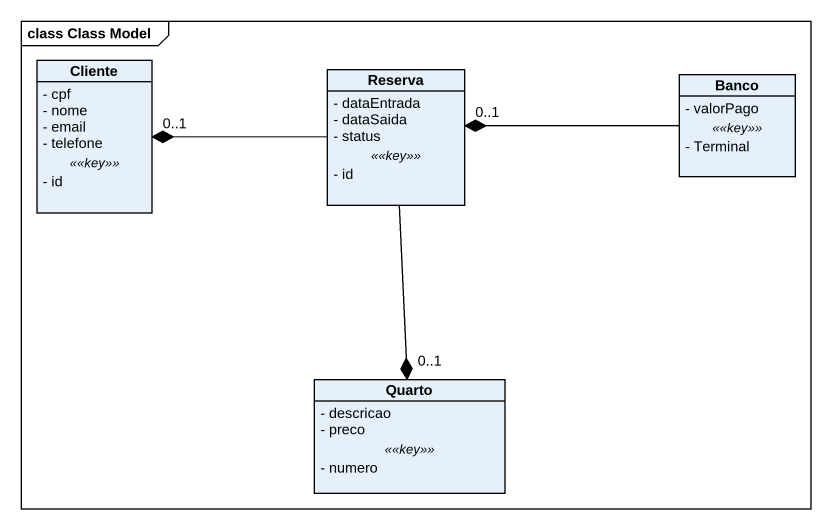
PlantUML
@startuml
mainframe class Class Model
hide circle
hide empty members
skinparam classAttributeIconSize 0
class Cliente {
  - cpf
  - nome
  - email
  - telefone
  .. <<<<key>>>> ..
  - id
}
class Reserva {
  - dataEntrada
  - dataSaida
  - status
  .. <<<<key>>>> ..
  - id
}
class Banco {
  - valorPago
  .. <<<<key>>>> ..
  - Terminal
}
class Quarto {
  - descricao
  - preco
  .. <<<<key>>>> ..
  - numero
}
Reserva -left-* "0..1" Cliente
Reserva --* "0..1" Quarto
Banco -left-* "0..1" Reserva
@enduml
